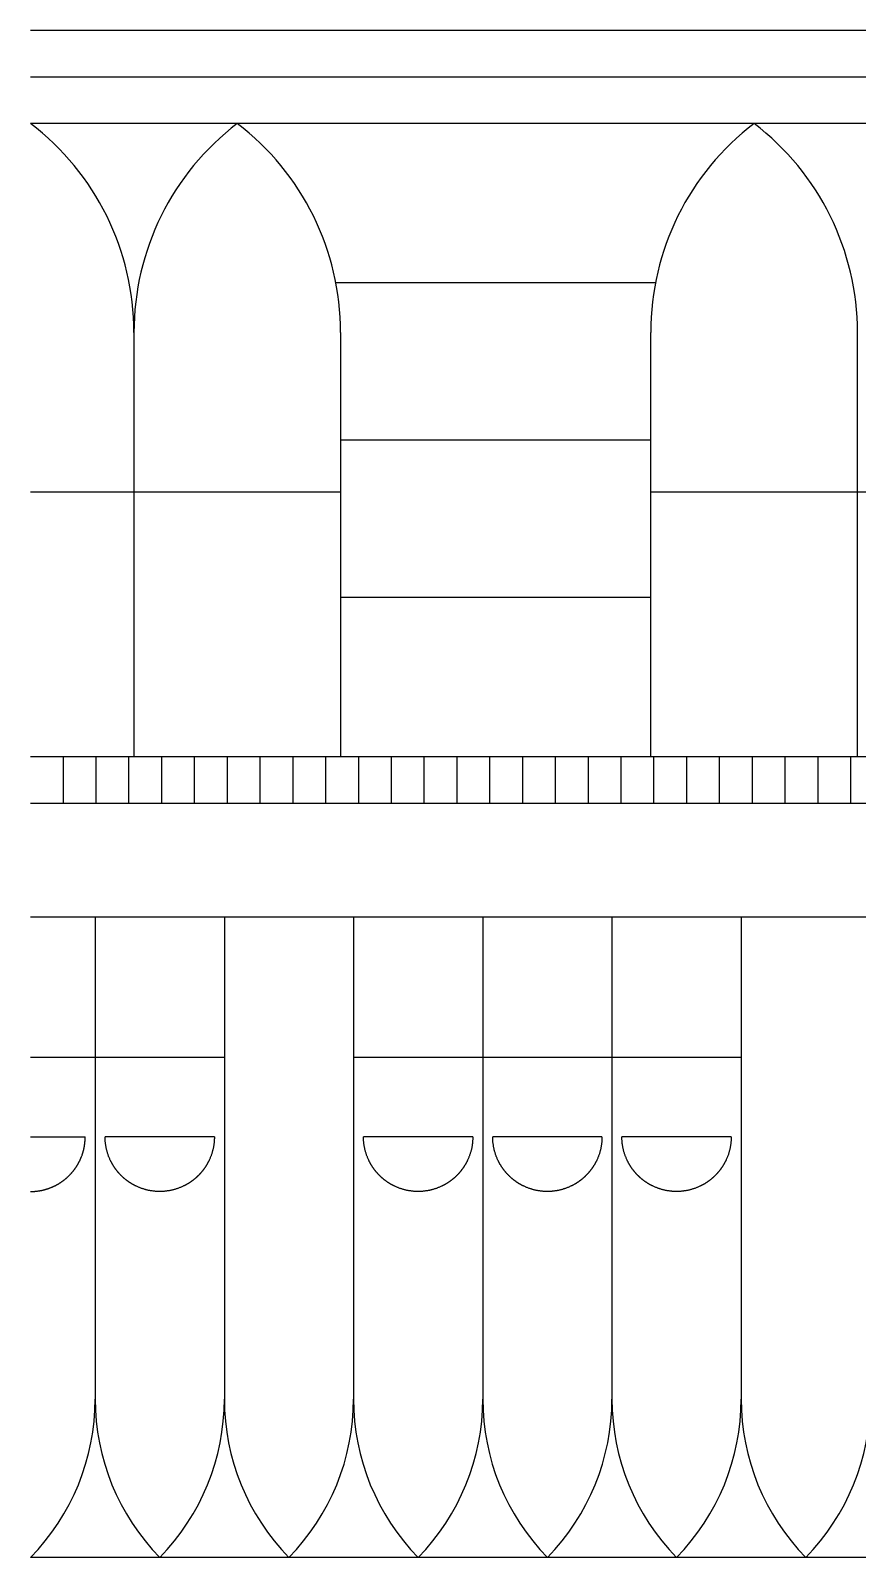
# Model space of a CAD drawing. Extents: x -111 to 2985, y -118 to 122.
# Drawn here: x 54.79 to 66.67, y 59.55 to 81.5 of the extents above; entities that cross this region are included whole.
import ezdxf

# ---------------------------------------------------------------- set-up
doc = ezdxf.new("R2010")
doc.units = 0
doc.layers.add('LAYER_03', color=5, linetype='CONTINUOUS')

msp = doc.modelspace()

# ---------------------------------------------------------------- linework, layer by layer
at = {"layer": 'LAYER_03'}
for points in [[(84.484, 81.499), (54.787, 81.499)], [(84.484, 80.831), (54.787, 80.831)], [(84.484, 80.163), (54.787, 80.163)], [(63.763, 77.87), (59.174, 77.87)], [(56.272, 77.159), (56.272, 71.056)], [(59.241, 77.159), (59.241, 71.056)], [(63.696, 71.056), (63.696, 77.159)], [(63.696, 75.61), (59.241, 75.61)], [(59.241, 74.864), (54.787, 74.864)], [(75.575, 74.864), (63.696, 74.864)], [(63.696, 73.349), (59.241, 73.349)], [(84.484, 71.056), (54.787, 71.056)], [(55.258, 70.388), (55.258, 71.056)], [(55.73, 70.388), (55.73, 71.056)], [(56.201, 70.388), (56.201, 71.056)], [(56.672, 70.388), (56.672, 71.056)], [(57.144, 70.388), (57.144, 71.056)], [(57.615, 70.388), (57.615, 71.056)], [(58.087, 70.388), (58.087, 71.056)], [(58.558, 70.388), (58.558, 71.056)], [(59.029, 70.388), (59.029, 71.056)], [(59.501, 70.388), (59.501, 71.056)], [(59.972, 70.388), (59.972, 71.056)], [(60.443, 70.388), (60.443, 71.056)], [(60.915, 70.388), (60.915, 71.056)], [(61.386, 70.388), (61.386, 71.056)], [(61.858, 70.388), (61.858, 71.056)], [(62.329, 70.388), (62.329, 71.056)], [(62.8, 70.388), (62.8, 71.056)], [(63.272, 70.388), (63.272, 71.056)], [(63.743, 70.388), (63.743, 71.056)], [(64.214, 70.388), (64.214, 71.056)], [(64.686, 70.388), (64.686, 71.056)], [(65.157, 70.388), (65.157, 71.056)], [(65.629, 70.388), (65.629, 71.056)], [(66.1, 70.388), (66.1, 71.056)], [(66.571, 70.388), (66.571, 71.056)], [(84.484, 70.388), (54.787, 70.388)], [(84.484, 68.755), (54.787, 68.755)], [(57.571, 68.755), (57.571, 61.823)], [(63.139, 68.755), (63.139, 61.823)], [(57.571, 66.738), (54.787, 66.738)], [(64.995, 66.738), (59.427, 66.738)], [(54.787, 64.81), (54.791, 64.81), (54.796, 64.81), (54.8, 64.81), (54.804, 64.81), (54.809, 64.81), (54.813, 64.81), (54.818, 64.81), (54.822, 64.811), (54.826, 64.811), (54.831, 64.811), (54.835, 64.811), (54.84, 64.812), (54.844, 64.812), (54.849, 64.812), (54.853, 64.813), (54.858, 64.813), (54.862, 64.813), (54.866, 64.814), (54.871, 64.814), (54.875, 64.815), (54.88, 64.815), (54.884, 64.816), (54.889, 64.816), (54.894, 64.817), (54.898, 64.818), (54.903, 64.818), (54.907, 64.819), (54.912, 64.82), (54.916, 64.82), (54.921, 64.821), (54.925, 64.822), (54.93, 64.823), (54.934, 64.824), (54.939, 64.825), (54.944, 64.826), (54.948, 64.826), (54.953, 64.827), (54.957, 64.828), (54.962, 64.829), (54.966, 64.831), (54.971, 64.832), (54.976, 64.833), (54.98, 64.834), (54.985, 64.835), (54.989, 64.836), (54.994, 64.837), (54.998, 64.839), (55.003, 64.84), (55.008, 64.841), (55.012, 64.843), (55.017, 64.844), (55.021, 64.846), (55.026, 64.847), (55.03, 64.848), (55.035, 64.85), (55.04, 64.852), (55.044, 64.853), (55.049, 64.855), (55.053, 64.856), (55.058, 64.858), (55.062, 64.86), (55.067, 64.861), (55.071, 64.863), (55.076, 64.865), (55.081, 64.867), (55.085, 64.869), (55.09, 64.87), (55.094, 64.872), (55.099, 64.874), (55.103, 64.876), (55.108, 64.878), (55.112, 64.88), (55.117, 64.882), (55.121, 64.884), (55.125, 64.886), (55.13, 64.889), (55.134, 64.891), (55.139, 64.893), (55.143, 64.895), (55.148, 64.897), (55.152, 64.9), (55.156, 64.902), (55.161, 64.904), (55.165, 64.907), (55.17, 64.909), (55.174, 64.912), (55.178, 64.914), (55.183, 64.917), (55.187, 64.919), (55.191, 64.922), (55.195, 64.924), (55.2, 64.927), (55.204, 64.93), (55.208, 64.932), (55.212, 64.935), (55.217, 64.938), (55.221, 64.941), (55.225, 64.943), (55.229, 64.946), (55.233, 64.949), (55.237, 64.952), (55.242, 64.955), (55.246, 64.958), (55.25, 64.961), (55.254, 64.964), (55.258, 64.967), (55.262, 64.97), (55.266, 64.973), (55.27, 64.976), (55.274, 64.979), (55.278, 64.982), (55.282, 64.985), (55.286, 64.989), (55.29, 64.992), (55.294, 64.995), (55.297, 64.998), (55.301, 65.002), (55.305, 65.005), (55.309, 65.008), (55.313, 65.012), (55.316, 65.015), (55.32, 65.019), (55.324, 65.022), (55.328, 65.026), (55.331, 65.029), (55.335, 65.033), (55.339, 65.036), (55.342, 65.04), (55.346, 65.043), (55.349, 65.047), (55.353, 65.051), (55.356, 65.054), (55.36, 65.058), (55.363, 65.062), (55.367, 65.065), (55.37, 65.069), (55.374, 65.073), (55.377, 65.077), (55.38, 65.081), (55.384, 65.084), (55.387, 65.088), (55.39, 65.092), (55.393, 65.096), (55.397, 65.1), (55.4, 65.104), (55.403, 65.108), (55.406, 65.112), (55.409, 65.116), (55.412, 65.12), (55.415, 65.124), (55.418, 65.128), (55.421, 65.132), (55.424, 65.136), (55.427, 65.14), (55.43, 65.144), (55.433, 65.149), (55.436, 65.153), (55.439, 65.157), (55.441, 65.161), (55.444, 65.165), (55.447, 65.169), (55.45, 65.174), (55.452, 65.178), (55.455, 65.182), (55.458, 65.186), (55.46, 65.191), (55.463, 65.195), (55.465, 65.199), (55.468, 65.204), (55.47, 65.208), (55.473, 65.212), (55.475, 65.217), (55.477, 65.221), (55.48, 65.225), (55.482, 65.23), (55.484, 65.234), (55.487, 65.239), (55.489, 65.243), (55.491, 65.248), (55.493, 65.252), (55.495, 65.256), (55.498, 65.261), (55.5, 65.265), (55.502, 65.27), (55.504, 65.274), (55.506, 65.279), (55.508, 65.283), (55.51, 65.288), (55.511, 65.292), (55.513, 65.297), (55.515, 65.301), (55.517, 65.306), (55.519, 65.31), (55.521, 65.315), (55.522, 65.32), (55.524, 65.324), (55.526, 65.329), (55.527, 65.333), (55.529, 65.338), (55.53, 65.342), (55.532, 65.347), (55.533, 65.351), (55.535, 65.356), (55.536, 65.361), (55.538, 65.365), (55.539, 65.37), (55.541, 65.374), (55.542, 65.379), (55.543, 65.383), (55.544, 65.388), (55.546, 65.393), (55.547, 65.397), (55.548, 65.402), (55.549, 65.406), (55.55, 65.411), (55.551, 65.415), (55.552, 65.42), (55.553, 65.425), (55.554, 65.429), (55.555, 65.434), (55.556, 65.438), (55.557, 65.443), (55.558, 65.447), (55.559, 65.452), (55.56, 65.457), (55.561, 65.461), (55.561, 65.466), (55.562, 65.47), (55.563, 65.475), (55.564, 65.479), (55.564, 65.484), (55.565, 65.488), (55.565, 65.493), (55.566, 65.497), (55.567, 65.502), (55.567, 65.506), (55.568, 65.511), (55.568, 65.515), (55.569, 65.52), (55.569, 65.524), (55.569, 65.529), (55.57, 65.533), (55.57, 65.538), (55.57, 65.542), (55.571, 65.547), (55.571, 65.551), (55.571, 65.555), (55.571, 65.56), (55.572, 65.564), (55.572, 65.569), (55.572, 65.573), (55.572, 65.577), (55.572, 65.582), (55.572, 65.586), (55.572, 65.591), (55.572, 65.595)], [(54.787, 65.595), (55.572, 65.595)], [(57.428, 65.595), (57.428, 65.586), (57.428, 65.577), (57.428, 65.569), (57.427, 65.56), (57.427, 65.551), (57.426, 65.542), (57.426, 65.533), (57.425, 65.524), (57.424, 65.515), (57.423, 65.506), (57.422, 65.497), (57.421, 65.488), (57.42, 65.479), (57.418, 65.47), (57.417, 65.461), (57.415, 65.452), (57.413, 65.443), (57.411, 65.434), (57.409, 65.425), (57.407, 65.415), (57.405, 65.406), (57.403, 65.397), (57.4, 65.388), (57.398, 65.379), (57.395, 65.37), (57.392, 65.361), (57.389, 65.351), (57.386, 65.342), (57.383, 65.333), (57.38, 65.324), (57.377, 65.315), (57.373, 65.306), (57.369, 65.297), (57.366, 65.288), (57.362, 65.279), (57.358, 65.27), (57.354, 65.261), (57.351, 65.256), (57.349, 65.252), (57.347, 65.248), (57.345, 65.243), (57.343, 65.239), (57.34, 65.234), (57.338, 65.23), (57.336, 65.225), (57.333, 65.221), (57.331, 65.217), (57.329, 65.212), (57.326, 65.208), (57.324, 65.204), (57.321, 65.199), (57.319, 65.195), (57.316, 65.191), (57.314, 65.186), (57.311, 65.182), (57.308, 65.178), (57.306, 65.174), (57.303, 65.169), (57.3, 65.165), (57.297, 65.161), (57.295, 65.157), (57.292, 65.153), (57.289, 65.149), (57.286, 65.144), (57.283, 65.14), (57.28, 65.136), (57.277, 65.132), (57.274, 65.128), (57.271, 65.124), (57.268, 65.12), (57.265, 65.116), (57.262, 65.112), (57.259, 65.108), (57.256, 65.104), (57.253, 65.1), (57.249, 65.096), (57.246, 65.092), (57.243, 65.088), (57.24, 65.084), (57.236, 65.081), (57.233, 65.077), (57.23, 65.073), (57.226, 65.069), (57.223, 65.065), (57.219, 65.062), (57.216, 65.058), (57.212, 65.054), (57.209, 65.051), (57.205, 65.047), (57.202, 65.043), (57.198, 65.04), (57.195, 65.036), (57.191, 65.033), (57.187, 65.029), (57.184, 65.026), (57.18, 65.022), (57.176, 65.019), (57.173, 65.015), (57.169, 65.012), (57.165, 65.008), (57.161, 65.005), (57.157, 65.002), (57.153, 64.998), (57.15, 64.995), (57.146, 64.992), (57.142, 64.989), (57.138, 64.985), (57.134, 64.982), (57.13, 64.979), (57.126, 64.976), (57.122, 64.973), (57.118, 64.97), (57.114, 64.967), (57.11, 64.964), (57.106, 64.961), (57.102, 64.958), (57.098, 64.955), (57.094, 64.952), (57.089, 64.949), (57.085, 64.946), (57.081, 64.943), (57.077, 64.941), (57.073, 64.938), (57.068, 64.935), (57.064, 64.932), (57.06, 64.93), (57.056, 64.927), (57.051, 64.924), (57.047, 64.922), (57.043, 64.919), (57.039, 64.917), (57.034, 64.914), (57.03, 64.912), (57.026, 64.909), (57.021, 64.907), (57.017, 64.904), (57.012, 64.902), (57.008, 64.9), (57.004, 64.897), (56.999, 64.895), (56.995, 64.893), (56.99, 64.891), (56.986, 64.889), (56.981, 64.886), (56.977, 64.884), (56.968, 64.88), (56.959, 64.876), (56.95, 64.872), (56.941, 64.869), (56.932, 64.865), (56.923, 64.861), (56.914, 64.858), (56.905, 64.855), (56.896, 64.852), (56.887, 64.848), (56.877, 64.846), (56.868, 64.843), (56.859, 64.84), (56.85, 64.837), (56.841, 64.835), (56.832, 64.833), (56.822, 64.831), (56.813, 64.828), (56.804, 64.826), (56.795, 64.825), (56.786, 64.823), (56.777, 64.821), (56.768, 64.82), (56.759, 64.818), (56.75, 64.817), (56.741, 64.816), (56.732, 64.815), (56.723, 64.814), (56.714, 64.813), (56.705, 64.812), (56.696, 64.812), (56.687, 64.811), (56.678, 64.811), (56.669, 64.81), (56.66, 64.81), (56.652, 64.81), (56.643, 64.81), (56.634, 64.81), (56.626, 64.81), (56.617, 64.81), (56.608, 64.811), (56.599, 64.811), (56.59, 64.812), (56.581, 64.812), (56.572, 64.813), (56.564, 64.814), (56.555, 64.815), (56.546, 64.816), (56.536, 64.817), (56.527, 64.818), (56.518, 64.82), (56.509, 64.821), (56.5, 64.823), (56.491, 64.825), (56.482, 64.826), (56.473, 64.828), (56.464, 64.831), (56.454, 64.833), (56.445, 64.835), (56.436, 64.837), (56.427, 64.84), (56.418, 64.843), (56.409, 64.846), (56.4, 64.848), (56.39, 64.852), (56.381, 64.855), (56.372, 64.858), (56.363, 64.861), (56.354, 64.865), (56.345, 64.869), (56.336, 64.872), (56.327, 64.876), (56.318, 64.88), (56.309, 64.884), (56.305, 64.886), (56.3, 64.889), (56.296, 64.891), (56.291, 64.893), (56.287, 64.895), (56.282, 64.897), (56.278, 64.9), (56.274, 64.902), (56.269, 64.904), (56.265, 64.907), (56.26, 64.909), (56.256, 64.912), (56.252, 64.914), (56.247, 64.917), (56.243, 64.919), (56.239, 64.922), (56.235, 64.924), (56.23, 64.927), (56.226, 64.93), (56.222, 64.932), (56.218, 64.935), (56.213, 64.938), (56.209, 64.941), (56.205, 64.943), (56.201, 64.946), (56.197, 64.949), (56.193, 64.952), (56.188, 64.955), (56.184, 64.958), (56.18, 64.961), (56.176, 64.964), (56.172, 64.967), (56.168, 64.97), (56.164, 64.973), (56.16, 64.976), (56.156, 64.979), (56.152, 64.982), (56.148, 64.985), (56.144, 64.989), (56.14, 64.992), (56.136, 64.995), (56.133, 64.998), (56.129, 65.002), (56.125, 65.005), (56.121, 65.008), (56.117, 65.012), (56.114, 65.015), (56.11, 65.019), (56.106, 65.022), (56.102, 65.026), (56.099, 65.029), (56.095, 65.033), (56.091, 65.036), (56.088, 65.04), (56.084, 65.043), (56.081, 65.047), (56.077, 65.051), (56.074, 65.054), (56.07, 65.058), (56.067, 65.062), (56.063, 65.065), (56.06, 65.069), (56.056, 65.073), (56.053, 65.077), (56.05, 65.081), (56.046, 65.084), (56.043, 65.088), (56.04, 65.092), (56.037, 65.096), (56.033, 65.1), (56.03, 65.104), (56.027, 65.108), (56.024, 65.112), (56.021, 65.116), (56.018, 65.12), (56.015, 65.124), (56.012, 65.128), (56.009, 65.132), (56.006, 65.136), (56.003, 65.14), (56, 65.144), (55.997, 65.149), (55.994, 65.153), (55.991, 65.157), (55.989, 65.161), (55.986, 65.165), (55.983, 65.169), (55.98, 65.174), (55.978, 65.178), (55.975, 65.182), (55.972, 65.186), (55.97, 65.191), (55.967, 65.195), (55.965, 65.199), (55.962, 65.204), (55.96, 65.208), (55.957, 65.212), (55.955, 65.217), (55.953, 65.221), (55.95, 65.225), (55.948, 65.23), (55.946, 65.234), (55.943, 65.239), (55.941, 65.243), (55.939, 65.248), (55.937, 65.252), (55.935, 65.256), (55.932, 65.261), (55.928, 65.27), (55.924, 65.279), (55.92, 65.288), (55.917, 65.297), (55.913, 65.306), (55.909, 65.315), (55.906, 65.324), (55.903, 65.333), (55.9, 65.342), (55.897, 65.351), (55.894, 65.361), (55.891, 65.37), (55.888, 65.379), (55.886, 65.388), (55.883, 65.397), (55.881, 65.406), (55.879, 65.415), (55.877, 65.425), (55.875, 65.434), (55.873, 65.443), (55.871, 65.452), (55.869, 65.461), (55.868, 65.47), (55.866, 65.479), (55.865, 65.488), (55.864, 65.497), (55.863, 65.506), (55.862, 65.515), (55.861, 65.524), (55.86, 65.533), (55.86, 65.542), (55.859, 65.551), (55.859, 65.56), (55.858, 65.569), (55.858, 65.577), (55.858, 65.586), (55.858, 65.595)], [(57.428, 65.595), (55.858, 65.595)], [(61.14, 65.595), (61.14, 65.586), (61.14, 65.577), (61.14, 65.569), (61.139, 65.56), (61.139, 65.551), (61.138, 65.542), (61.138, 65.533), (61.137, 65.524), (61.136, 65.515), (61.135, 65.506), (61.134, 65.497), (61.133, 65.488), (61.132, 65.479), (61.13, 65.47), (61.129, 65.461), (61.127, 65.452), (61.125, 65.443), (61.124, 65.434), (61.122, 65.425), (61.119, 65.415), (61.117, 65.406), (61.115, 65.397), (61.112, 65.388), (61.11, 65.379), (61.107, 65.37), (61.104, 65.361), (61.102, 65.351), (61.098, 65.342), (61.095, 65.333), (61.092, 65.324), (61.089, 65.315), (61.085, 65.306), (61.081, 65.297), (61.078, 65.288), (61.074, 65.279), (61.07, 65.27), (61.066, 65.261), (61.064, 65.256), (61.061, 65.252), (61.059, 65.248), (61.057, 65.243), (61.055, 65.239), (61.053, 65.234), (61.05, 65.23), (61.048, 65.225), (61.046, 65.221), (61.043, 65.217), (61.041, 65.212), (61.038, 65.208), (61.036, 65.204), (61.033, 65.199), (61.031, 65.195), (61.028, 65.191), (61.026, 65.186), (61.023, 65.182), (61.02, 65.178), (61.018, 65.174), (61.015, 65.169), (61.012, 65.165), (61.009, 65.161), (61.007, 65.157), (61.004, 65.153), (61.001, 65.149), (60.998, 65.144), (60.995, 65.14), (60.992, 65.136), (60.989, 65.132), (60.986, 65.128), (60.983, 65.124), (60.98, 65.12), (60.977, 65.116), (60.974, 65.112), (60.971, 65.108), (60.968, 65.104), (60.965, 65.1), (60.961, 65.096), (60.958, 65.092), (60.955, 65.088), (60.952, 65.084), (60.948, 65.081), (60.945, 65.077), (60.942, 65.073), (60.938, 65.069), (60.935, 65.065), (60.931, 65.062), (60.928, 65.058), (60.924, 65.054), (60.921, 65.051), (60.917, 65.047), (60.914, 65.043), (60.91, 65.04), (60.907, 65.036), (60.903, 65.033), (60.899, 65.029), (60.896, 65.026), (60.892, 65.022), (60.888, 65.019), (60.885, 65.015), (60.881, 65.012), (60.877, 65.008), (60.873, 65.005), (60.869, 65.002), (60.866, 64.998), (60.862, 64.995), (60.858, 64.992), (60.854, 64.989), (60.85, 64.985), (60.846, 64.982), (60.842, 64.979), (60.838, 64.976), (60.834, 64.973), (60.83, 64.97), (60.826, 64.967), (60.822, 64.964), (60.818, 64.961), (60.814, 64.958), (60.81, 64.955), (60.806, 64.952), (60.801, 64.949), (60.797, 64.946), (60.793, 64.943), (60.789, 64.941), (60.785, 64.938), (60.781, 64.935), (60.776, 64.932), (60.772, 64.93), (60.768, 64.927), (60.764, 64.924), (60.759, 64.922), (60.755, 64.919), (60.751, 64.917), (60.746, 64.914), (60.742, 64.912), (60.738, 64.909), (60.733, 64.907), (60.729, 64.904), (60.725, 64.902), (60.72, 64.9), (60.716, 64.897), (60.711, 64.895), (60.707, 64.893), (60.702, 64.891), (60.698, 64.889), (60.694, 64.886), (60.689, 64.884), (60.68, 64.88), (60.671, 64.876), (60.662, 64.872), (60.653, 64.869), (60.644, 64.865), (60.635, 64.861), (60.626, 64.858), (60.617, 64.855), (60.608, 64.852), (60.599, 64.848), (60.589, 64.846), (60.58, 64.843), (60.571, 64.84), (60.562, 64.837), (60.553, 64.835), (60.544, 64.833), (60.535, 64.831), (60.525, 64.828), (60.516, 64.826), (60.507, 64.825), (60.498, 64.823), (60.489, 64.821), (60.48, 64.82), (60.471, 64.818), (60.462, 64.817), (60.453, 64.816), (60.444, 64.815), (60.435, 64.814), (60.426, 64.813), (60.417, 64.812), (60.408, 64.812), (60.399, 64.811), (60.39, 64.811), (60.381, 64.81), (60.373, 64.81), (60.364, 64.81), (60.355, 64.81), (60.346, 64.81), (60.338, 64.81), (60.329, 64.81), (60.32, 64.811), (60.311, 64.811), (60.302, 64.812), (60.293, 64.812), (60.285, 64.813), (60.276, 64.814), (60.267, 64.815), (60.258, 64.816), (60.249, 64.817), (60.239, 64.818), (60.23, 64.82), (60.221, 64.821), (60.212, 64.823), (60.203, 64.825), (60.194, 64.826), (60.185, 64.828), (60.176, 64.831), (60.167, 64.833), (60.157, 64.835), (60.148, 64.837), (60.139, 64.84), (60.13, 64.843), (60.121, 64.846), (60.112, 64.848), (60.102, 64.852), (60.093, 64.855), (60.084, 64.858), (60.075, 64.861), (60.066, 64.865), (60.057, 64.869), (60.048, 64.872), (60.039, 64.876), (60.03, 64.88), (60.021, 64.884), (60.017, 64.886), (60.012, 64.889), (60.008, 64.891), (60.003, 64.893), (59.999, 64.895), (59.994, 64.897), (59.99, 64.9), (59.986, 64.902), (59.981, 64.904), (59.977, 64.907), (59.973, 64.909), (59.968, 64.912), (59.964, 64.914), (59.96, 64.917), (59.955, 64.919), (59.951, 64.922), (59.947, 64.924), (59.942, 64.927), (59.938, 64.93), (59.934, 64.932), (59.93, 64.935), (59.925, 64.938), (59.921, 64.941), (59.917, 64.943), (59.913, 64.946), (59.909, 64.949), (59.905, 64.952), (59.9, 64.955), (59.896, 64.958), (59.892, 64.961), (59.888, 64.964), (59.884, 64.967), (59.88, 64.97), (59.876, 64.973), (59.872, 64.976), (59.868, 64.979), (59.864, 64.982), (59.86, 64.985), (59.856, 64.989), (59.852, 64.992), (59.848, 64.995), (59.845, 64.998), (59.841, 65.002), (59.837, 65.005), (59.833, 65.008), (59.829, 65.012), (59.826, 65.015), (59.822, 65.019), (59.818, 65.022), (59.814, 65.026), (59.811, 65.029), (59.807, 65.033), (59.804, 65.036), (59.8, 65.04), (59.796, 65.043), (59.793, 65.047), (59.789, 65.051), (59.786, 65.054), (59.782, 65.058), (59.779, 65.062), (59.775, 65.065), (59.772, 65.069), (59.769, 65.073), (59.765, 65.077), (59.762, 65.081), (59.759, 65.084), (59.755, 65.088), (59.752, 65.092), (59.749, 65.096), (59.746, 65.1), (59.742, 65.104), (59.739, 65.108), (59.736, 65.112), (59.733, 65.116), (59.73, 65.12), (59.727, 65.124), (59.724, 65.128), (59.721, 65.132), (59.718, 65.136), (59.715, 65.14), (59.712, 65.144), (59.709, 65.149), (59.706, 65.153), (59.703, 65.157), (59.701, 65.161), (59.698, 65.165), (59.695, 65.169), (59.692, 65.174), (59.69, 65.178), (59.687, 65.182), (59.685, 65.186), (59.682, 65.191), (59.679, 65.195), (59.677, 65.199), (59.674, 65.204), (59.672, 65.208), (59.669, 65.212), (59.667, 65.217), (59.665, 65.221), (59.662, 65.225), (59.66, 65.23), (59.658, 65.234), (59.655, 65.239), (59.653, 65.243), (59.651, 65.248), (59.649, 65.252), (59.647, 65.256), (59.645, 65.261), (59.64, 65.27), (59.636, 65.279), (59.632, 65.288), (59.629, 65.297), (59.625, 65.306), (59.622, 65.315), (59.618, 65.324), (59.615, 65.333), (59.612, 65.342), (59.609, 65.351), (59.606, 65.361), (59.603, 65.37), (59.6, 65.379), (59.598, 65.388), (59.595, 65.397), (59.593, 65.406), (59.591, 65.415), (59.589, 65.425), (59.587, 65.434), (59.585, 65.443), (59.583, 65.452), (59.581, 65.461), (59.58, 65.47), (59.578, 65.479), (59.577, 65.488), (59.576, 65.497), (59.575, 65.506), (59.574, 65.515), (59.573, 65.524), (59.572, 65.533), (59.572, 65.542), (59.571, 65.551), (59.571, 65.56), (59.57, 65.569), (59.57, 65.577), (59.57, 65.586), (59.57, 65.595)], [(61.14, 65.595), (59.57, 65.595)], [(62.996, 65.595), (62.996, 65.586), (62.996, 65.577), (62.996, 65.569), (62.995, 65.56), (62.995, 65.551), (62.995, 65.542), (62.994, 65.533), (62.993, 65.524), (62.992, 65.515), (62.991, 65.506), (62.99, 65.497), (62.989, 65.488), (62.988, 65.479), (62.986, 65.47), (62.985, 65.461), (62.983, 65.452), (62.981, 65.443), (62.98, 65.434), (62.978, 65.425), (62.976, 65.415), (62.973, 65.406), (62.971, 65.397), (62.969, 65.388), (62.966, 65.379), (62.963, 65.37), (62.96, 65.361), (62.958, 65.351), (62.955, 65.342), (62.951, 65.333), (62.948, 65.324), (62.945, 65.315), (62.941, 65.306), (62.938, 65.297), (62.934, 65.288), (62.93, 65.279), (62.926, 65.27), (62.922, 65.261), (62.92, 65.256), (62.917, 65.252), (62.915, 65.248), (62.913, 65.243), (62.911, 65.239), (62.909, 65.234), (62.906, 65.23), (62.904, 65.225), (62.902, 65.221), (62.899, 65.217), (62.897, 65.212), (62.894, 65.208), (62.892, 65.204), (62.889, 65.199), (62.887, 65.195), (62.884, 65.191), (62.882, 65.186), (62.879, 65.182), (62.876, 65.178), (62.874, 65.174), (62.871, 65.169), (62.868, 65.165), (62.866, 65.161), (62.863, 65.157), (62.86, 65.153), (62.857, 65.149), (62.854, 65.144), (62.851, 65.14), (62.848, 65.136), (62.845, 65.132), (62.842, 65.128), (62.839, 65.124), (62.836, 65.12), (62.833, 65.116), (62.83, 65.112), (62.827, 65.108), (62.824, 65.104), (62.821, 65.1), (62.817, 65.096), (62.814, 65.092), (62.811, 65.088), (62.808, 65.084), (62.804, 65.081), (62.801, 65.077), (62.798, 65.073), (62.794, 65.069), (62.791, 65.065), (62.787, 65.062), (62.784, 65.058), (62.78, 65.054), (62.777, 65.051), (62.773, 65.047), (62.77, 65.043), (62.766, 65.04), (62.763, 65.036), (62.759, 65.033), (62.755, 65.029), (62.752, 65.026), (62.748, 65.022), (62.744, 65.019), (62.741, 65.015), (62.737, 65.012), (62.733, 65.008), (62.729, 65.005), (62.725, 65.002), (62.722, 64.998), (62.718, 64.995), (62.714, 64.992), (62.71, 64.989), (62.706, 64.985), (62.702, 64.982), (62.698, 64.979), (62.694, 64.976), (62.69, 64.973), (62.686, 64.97), (62.682, 64.967), (62.678, 64.964), (62.674, 64.961), (62.67, 64.958), (62.666, 64.955), (62.662, 64.952), (62.657, 64.949), (62.653, 64.946), (62.649, 64.943), (62.645, 64.941), (62.641, 64.938), (62.637, 64.935), (62.632, 64.932), (62.628, 64.93), (62.624, 64.927), (62.62, 64.924), (62.615, 64.922), (62.611, 64.919), (62.607, 64.917), (62.602, 64.914), (62.598, 64.912), (62.594, 64.909), (62.589, 64.907), (62.585, 64.904), (62.581, 64.902), (62.576, 64.9), (62.572, 64.897), (62.567, 64.895), (62.563, 64.893), (62.558, 64.891), (62.554, 64.889), (62.55, 64.886), (62.545, 64.884), (62.536, 64.88), (62.527, 64.876), (62.518, 64.872), (62.509, 64.869), (62.5, 64.865), (62.491, 64.861), (62.482, 64.858), (62.473, 64.855), (62.464, 64.852), (62.455, 64.848), (62.445, 64.846), (62.436, 64.843), (62.427, 64.84), (62.418, 64.837), (62.409, 64.835), (62.4, 64.833), (62.391, 64.831), (62.381, 64.828), (62.372, 64.826), (62.363, 64.825), (62.354, 64.823), (62.345, 64.821), (62.336, 64.82), (62.327, 64.818), (62.318, 64.817), (62.309, 64.816), (62.3, 64.815), (62.291, 64.814), (62.282, 64.813), (62.273, 64.812), (62.264, 64.812), (62.255, 64.811), (62.246, 64.811), (62.237, 64.81), (62.229, 64.81), (62.22, 64.81), (62.211, 64.81), (62.202, 64.81), (62.194, 64.81), (62.185, 64.81), (62.176, 64.811), (62.167, 64.811), (62.158, 64.812), (62.15, 64.812), (62.141, 64.813), (62.132, 64.814), (62.123, 64.815), (62.114, 64.816), (62.105, 64.817), (62.096, 64.818), (62.086, 64.82), (62.077, 64.821), (62.068, 64.823), (62.059, 64.825), (62.05, 64.826), (62.041, 64.828), (62.032, 64.831), (62.023, 64.833), (62.013, 64.835), (62.004, 64.837), (61.995, 64.84), (61.986, 64.843), (61.977, 64.846), (61.968, 64.848), (61.958, 64.852), (61.949, 64.855), (61.94, 64.858), (61.931, 64.861), (61.922, 64.865), (61.913, 64.869), (61.904, 64.872), (61.895, 64.876), (61.886, 64.88), (61.877, 64.884), (61.873, 64.886), (61.868, 64.889), (61.864, 64.891), (61.859, 64.893), (61.855, 64.895), (61.851, 64.897), (61.846, 64.9), (61.842, 64.902), (61.837, 64.904), (61.833, 64.907), (61.829, 64.909), (61.824, 64.912), (61.82, 64.914), (61.816, 64.917), (61.811, 64.919), (61.807, 64.922), (61.803, 64.924), (61.798, 64.927), (61.794, 64.93), (61.79, 64.932), (61.786, 64.935), (61.781, 64.938), (61.777, 64.941), (61.773, 64.943), (61.769, 64.946), (61.765, 64.949), (61.761, 64.952), (61.757, 64.955), (61.752, 64.958), (61.748, 64.961), (61.744, 64.964), (61.74, 64.967), (61.736, 64.97), (61.732, 64.973), (61.728, 64.976), (61.724, 64.979), (61.72, 64.982), (61.716, 64.985), (61.712, 64.989), (61.708, 64.992), (61.705, 64.995), (61.701, 64.998), (61.697, 65.002), (61.693, 65.005), (61.689, 65.008), (61.685, 65.012), (61.682, 65.015), (61.678, 65.019), (61.674, 65.022), (61.67, 65.026), (61.667, 65.029), (61.663, 65.033), (61.66, 65.036), (61.656, 65.04), (61.652, 65.043), (61.649, 65.047), (61.645, 65.051), (61.642, 65.054), (61.638, 65.058), (61.635, 65.062), (61.631, 65.065), (61.628, 65.069), (61.625, 65.073), (61.621, 65.077), (61.618, 65.081), (61.615, 65.084), (61.611, 65.088), (61.608, 65.092), (61.605, 65.096), (61.602, 65.1), (61.598, 65.104), (61.595, 65.108), (61.592, 65.112), (61.589, 65.116), (61.586, 65.12), (61.583, 65.124), (61.58, 65.128), (61.577, 65.132), (61.574, 65.136), (61.571, 65.14), (61.568, 65.144), (61.565, 65.149), (61.562, 65.153), (61.56, 65.157), (61.557, 65.161), (61.554, 65.165), (61.551, 65.169), (61.549, 65.174), (61.546, 65.178), (61.543, 65.182), (61.541, 65.186), (61.538, 65.191), (61.535, 65.195), (61.533, 65.199), (61.53, 65.204), (61.528, 65.208), (61.525, 65.212), (61.523, 65.217), (61.521, 65.221), (61.518, 65.225), (61.516, 65.23), (61.514, 65.234), (61.511, 65.239), (61.509, 65.243), (61.507, 65.248), (61.505, 65.252), (61.503, 65.256), (61.501, 65.261), (61.496, 65.27), (61.492, 65.279), (61.489, 65.288), (61.485, 65.297), (61.481, 65.306), (61.478, 65.315), (61.474, 65.324), (61.471, 65.333), (61.468, 65.342), (61.465, 65.351), (61.462, 65.361), (61.459, 65.37), (61.456, 65.379), (61.454, 65.388), (61.451, 65.397), (61.449, 65.406), (61.447, 65.415), (61.445, 65.425), (61.443, 65.434), (61.441, 65.443), (61.439, 65.452), (61.437, 65.461), (61.436, 65.47), (61.435, 65.479), (61.433, 65.488), (61.432, 65.497), (61.431, 65.506), (61.43, 65.515), (61.429, 65.524), (61.428, 65.533), (61.428, 65.542), (61.427, 65.551), (61.427, 65.56), (61.426, 65.569), (61.426, 65.577), (61.426, 65.586), (61.426, 65.595)], [(62.996, 65.595), (61.426, 65.595)], [(64.852, 65.595), (64.852, 65.586), (64.852, 65.577), (64.852, 65.569), (64.852, 65.56), (64.851, 65.551), (64.851, 65.542), (64.85, 65.533), (64.849, 65.524), (64.848, 65.515), (64.847, 65.506), (64.846, 65.497), (64.845, 65.488), (64.844, 65.479), (64.842, 65.47), (64.841, 65.461), (64.839, 65.452), (64.837, 65.443), (64.836, 65.434), (64.834, 65.425), (64.832, 65.415), (64.829, 65.406), (64.827, 65.397), (64.825, 65.388), (64.822, 65.379), (64.819, 65.37), (64.817, 65.361), (64.814, 65.351), (64.811, 65.342), (64.807, 65.333), (64.804, 65.324), (64.801, 65.315), (64.797, 65.306), (64.794, 65.297), (64.79, 65.288), (64.786, 65.279), (64.782, 65.27), (64.778, 65.261), (64.776, 65.256), (64.773, 65.252), (64.771, 65.248), (64.769, 65.243), (64.767, 65.239), (64.765, 65.234), (64.762, 65.23), (64.76, 65.225), (64.758, 65.221), (64.755, 65.217), (64.753, 65.212), (64.75, 65.208), (64.748, 65.204), (64.745, 65.199), (64.743, 65.195), (64.74, 65.191), (64.738, 65.186), (64.735, 65.182), (64.732, 65.178), (64.73, 65.174), (64.727, 65.169), (64.724, 65.165), (64.722, 65.161), (64.719, 65.157), (64.716, 65.153), (64.713, 65.149), (64.71, 65.144), (64.707, 65.14), (64.704, 65.136), (64.701, 65.132), (64.698, 65.128), (64.695, 65.124), (64.692, 65.12), (64.689, 65.116), (64.686, 65.112), (64.683, 65.108), (64.68, 65.104), (64.677, 65.1), (64.674, 65.096), (64.67, 65.092), (64.667, 65.088), (64.664, 65.084), (64.66, 65.081), (64.657, 65.077), (64.654, 65.073), (64.65, 65.069), (64.647, 65.065), (64.643, 65.062), (64.64, 65.058), (64.637, 65.054), (64.633, 65.051), (64.629, 65.047), (64.626, 65.043), (64.622, 65.04), (64.619, 65.036), (64.615, 65.033), (64.611, 65.029), (64.608, 65.026), (64.604, 65.022), (64.6, 65.019), (64.597, 65.015), (64.593, 65.012), (64.589, 65.008), (64.585, 65.005), (64.581, 65.002), (64.578, 64.998), (64.574, 64.995), (64.57, 64.992), (64.566, 64.989), (64.562, 64.985), (64.558, 64.982), (64.554, 64.979), (64.55, 64.976), (64.546, 64.973), (64.542, 64.97), (64.538, 64.967), (64.534, 64.964), (64.53, 64.961), (64.526, 64.958), (64.522, 64.955), (64.518, 64.952), (64.514, 64.949), (64.509, 64.946), (64.505, 64.943), (64.501, 64.941), (64.497, 64.938), (64.493, 64.935), (64.488, 64.932), (64.484, 64.93), (64.48, 64.927), (64.476, 64.924), (64.471, 64.922), (64.467, 64.919), (64.463, 64.917), (64.458, 64.914), (64.454, 64.912), (64.45, 64.909), (64.445, 64.907), (64.441, 64.904), (64.437, 64.902), (64.432, 64.9), (64.428, 64.897), (64.423, 64.895), (64.419, 64.893), (64.415, 64.891), (64.41, 64.889), (64.406, 64.886), (64.401, 64.884), (64.392, 64.88), (64.383, 64.876), (64.374, 64.872), (64.365, 64.869), (64.356, 64.865), (64.347, 64.861), (64.338, 64.858), (64.329, 64.855), (64.32, 64.852), (64.311, 64.848), (64.302, 64.846), (64.292, 64.843), (64.283, 64.84), (64.274, 64.837), (64.265, 64.835), (64.256, 64.833), (64.247, 64.831), (64.237, 64.828), (64.228, 64.826), (64.219, 64.825), (64.21, 64.823), (64.201, 64.821), (64.192, 64.82), (64.183, 64.818), (64.174, 64.817), (64.165, 64.816), (64.156, 64.815), (64.147, 64.814), (64.138, 64.813), (64.129, 64.812), (64.12, 64.812), (64.111, 64.811), (64.102, 64.811), (64.093, 64.81), (64.085, 64.81), (64.076, 64.81), (64.067, 64.81), (64.058, 64.81), (64.05, 64.81), (64.041, 64.81), (64.032, 64.811), (64.023, 64.811), (64.014, 64.812), (64.006, 64.812), (63.997, 64.813), (63.988, 64.814), (63.979, 64.815), (63.97, 64.816), (63.961, 64.817), (63.952, 64.818), (63.942, 64.82), (63.933, 64.821), (63.924, 64.823), (63.915, 64.825), (63.906, 64.826), (63.897, 64.828), (63.888, 64.831), (63.879, 64.833), (63.869, 64.835), (63.86, 64.837), (63.851, 64.84), (63.842, 64.843), (63.833, 64.846), (63.824, 64.848), (63.815, 64.852), (63.805, 64.855), (63.796, 64.858), (63.787, 64.861), (63.778, 64.865), (63.769, 64.869), (63.76, 64.872), (63.751, 64.876), (63.742, 64.88), (63.733, 64.884), (63.729, 64.886), (63.724, 64.889), (63.72, 64.891), (63.715, 64.893), (63.711, 64.895), (63.707, 64.897), (63.702, 64.9), (63.698, 64.902), (63.693, 64.904), (63.689, 64.907), (63.685, 64.909), (63.68, 64.912), (63.676, 64.914), (63.672, 64.917), (63.667, 64.919), (63.663, 64.922), (63.659, 64.924), (63.654, 64.927), (63.65, 64.93), (63.646, 64.932), (63.642, 64.935), (63.638, 64.938), (63.633, 64.941), (63.629, 64.943), (63.625, 64.946), (63.621, 64.949), (63.617, 64.952), (63.613, 64.955), (63.608, 64.958), (63.604, 64.961), (63.6, 64.964), (63.596, 64.967), (63.592, 64.97), (63.588, 64.973), (63.584, 64.976), (63.58, 64.979), (63.576, 64.982), (63.572, 64.985), (63.568, 64.989), (63.564, 64.992), (63.561, 64.995), (63.557, 64.998), (63.553, 65.002), (63.549, 65.005), (63.545, 65.008), (63.541, 65.012), (63.538, 65.015), (63.534, 65.019), (63.53, 65.022), (63.527, 65.026), (63.523, 65.029), (63.519, 65.033), (63.516, 65.036), (63.512, 65.04), (63.508, 65.043), (63.505, 65.047), (63.501, 65.051), (63.498, 65.054), (63.494, 65.058), (63.491, 65.062), (63.487, 65.065), (63.484, 65.069), (63.481, 65.073), (63.477, 65.077), (63.474, 65.081), (63.471, 65.084), (63.467, 65.088), (63.464, 65.092), (63.461, 65.096), (63.458, 65.1), (63.454, 65.104), (63.451, 65.108), (63.448, 65.112), (63.445, 65.116), (63.442, 65.12), (63.439, 65.124), (63.436, 65.128), (63.433, 65.132), (63.43, 65.136), (63.427, 65.14), (63.424, 65.144), (63.421, 65.149), (63.418, 65.153), (63.416, 65.157), (63.413, 65.161), (63.41, 65.165), (63.407, 65.169), (63.405, 65.174), (63.402, 65.178), (63.399, 65.182), (63.397, 65.186), (63.394, 65.191), (63.391, 65.195), (63.389, 65.199), (63.386, 65.204), (63.384, 65.208), (63.381, 65.212), (63.379, 65.217), (63.377, 65.221), (63.374, 65.225), (63.372, 65.23), (63.37, 65.234), (63.367, 65.239), (63.365, 65.243), (63.363, 65.248), (63.361, 65.252), (63.359, 65.256), (63.357, 65.261), (63.352, 65.27), (63.348, 65.279), (63.345, 65.288), (63.341, 65.297), (63.337, 65.306), (63.334, 65.315), (63.33, 65.324), (63.327, 65.333), (63.324, 65.342), (63.321, 65.351), (63.318, 65.361), (63.315, 65.37), (63.312, 65.379), (63.31, 65.388), (63.307, 65.397), (63.305, 65.406), (63.303, 65.415), (63.301, 65.425), (63.299, 65.434), (63.297, 65.443), (63.295, 65.452), (63.293, 65.461), (63.292, 65.47), (63.291, 65.479), (63.289, 65.488), (63.288, 65.497), (63.287, 65.506), (63.286, 65.515), (63.285, 65.524), (63.284, 65.533), (63.284, 65.542), (63.283, 65.551), (63.283, 65.56), (63.282, 65.569), (63.282, 65.577), (63.282, 65.586), (63.282, 65.595)], [(64.852, 65.595), (63.282, 65.595)], [(81.699, 59.549), (54.787, 59.549)]]:
    msp.add_lwpolyline(points, dxfattribs=at)
for points in [[(56.272, 77.159, 0.233678), (54.787, 80.163)], [(57.757, 80.163, 0.233678), (56.272, 77.159)], [(59.241, 77.159, 0.233678), (57.757, 80.163)], [(66.666, 71.056), (66.666, 77.159, 0.233678), (65.181, 80.163, 0.233678), (63.696, 77.159)], [(55.715, 68.755), (55.715, 61.823, 0.196194), (56.643, 59.549)], [(59.427, 68.755), (59.427, 61.823, 0.196194), (60.355, 59.549)], [(61.283, 68.755), (61.283, 61.823, 0.196194), (62.211, 59.549)], [(64.995, 68.755), (64.995, 61.823, 0.196194), (65.923, 59.549)], [(54.787, 59.549, 0.196194), (55.715, 61.823)], [(56.643, 59.549, 0.196194), (57.571, 61.823)], [(57.571, 61.823, 0.196194), (58.499, 59.549)], [(58.499, 59.549, 0.196194), (59.427, 61.823)], [(60.355, 59.549, 0.196194), (61.283, 61.823)], [(62.211, 59.549, 0.196194), (63.139, 61.823)], [(63.139, 61.823, 0.196194), (64.067, 59.549)], [(64.067, 59.549, 0.196194), (64.995, 61.823)], [(65.923, 59.549, 0.196194), (66.851, 61.823)]]:
    msp.add_lwpolyline(points, format="xyb", dxfattribs=at)

doc.saveas('drawing.dxf')
